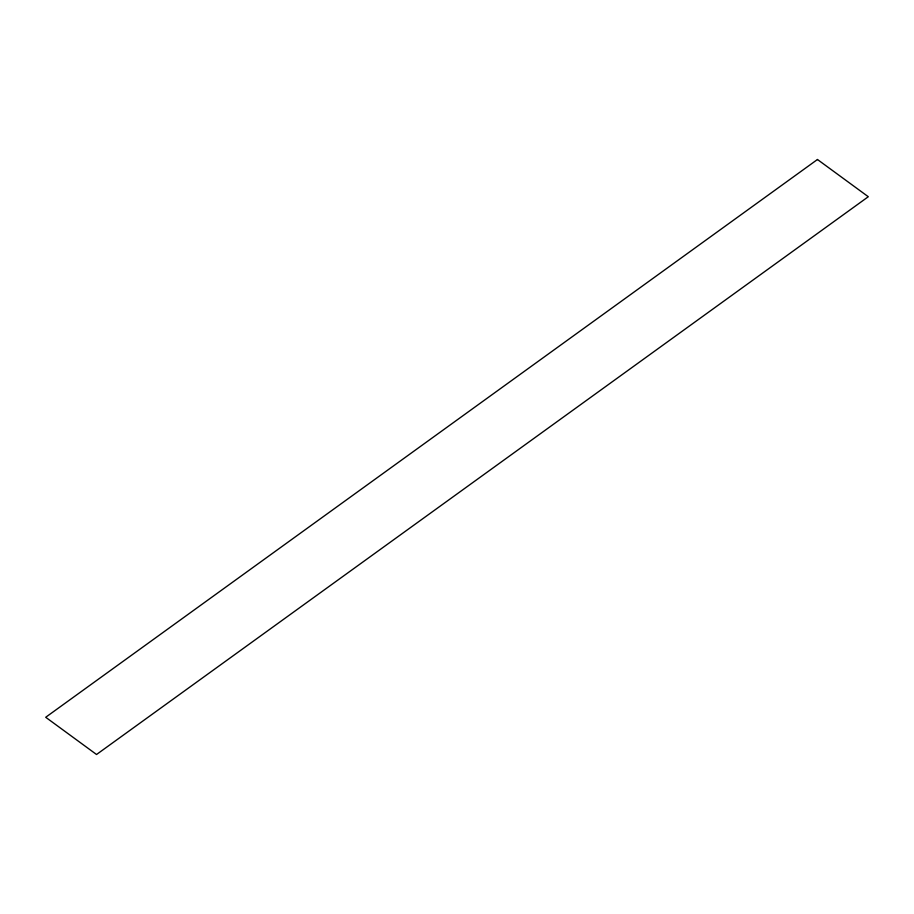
<?xml version="1.0" encoding="UTF-8"?>
<svg xmlns="http://www.w3.org/2000/svg" width="914" height="914" viewBox="0 0 914 914"><rect width="100%" height="100%" fill="white"/><g stroke="black" fill="none" stroke-linecap="round" stroke-linejoin="round"><path stroke-width="1.37" d="M817.459 159.504L45.7 717.273L96.541 754.496L868.3 196.727L817.459 159.504"/></g></svg>
